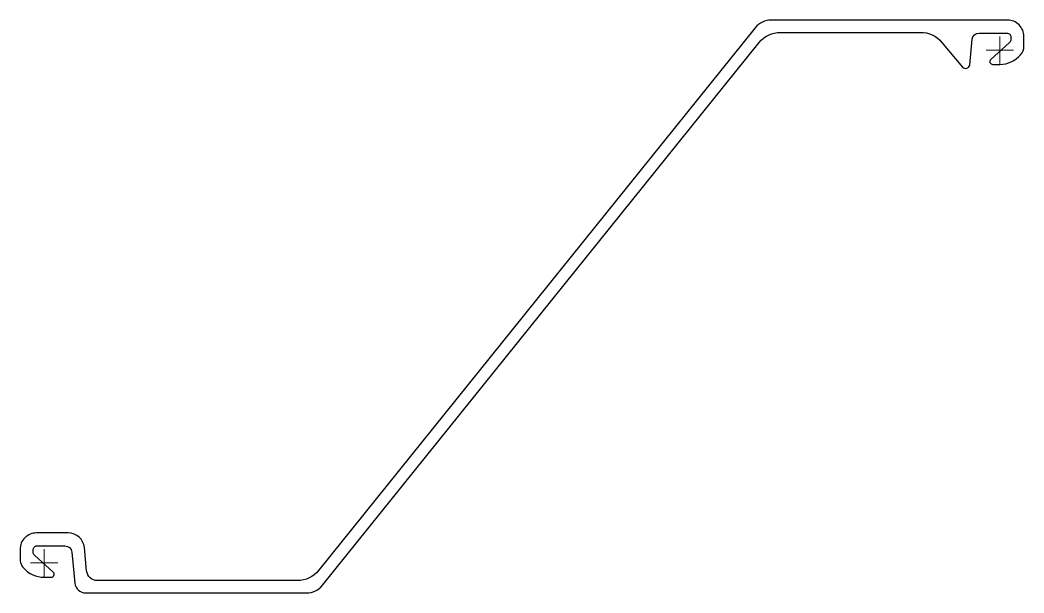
# Model space of a CAD drawing. Header units: millimetres. Extents: x -11 to 725, y 453 to 873.
import ezdxf

# ---------------------------------------------------------------- set-up
doc = ezdxf.new("R2010")
doc.units = ezdxf.units.MM
doc.layers.add('ref', color=4, linetype='Continuous', lineweight=5)

# ---------------------------------------------------------------- blocks, each defined once
blk = doc.blocks.new('AZ18-700-s')
blk.add_lwpolyline([(642.06, 389, -0.221695), (657.38, 381.86), (672.72, 363.57, 0.663703), (678.01, 365.2), (679.89, 384, -0.385314), (684.86, 388.5), (705.25, 388.5, -0.414214), (708.25, 385.5), (708.25, 383.86, -0.212557), (707.26, 381.63), (693.45, 369.2, 0.687239), (694.88, 365.5), (700.15, 365.5, 0.219232), (715.35, 372.5, 0.17875), (717.75, 379), (717.75, 386, 0.414214), (705.75, 398), (532.64, 398, 0.227194), (520.95, 392.4), (201, -5.53, -0.227194), (185.42, -13), (39, -13, -0.385314), (31.04, -5.8), (29.34, 11.19, 0.385314), (17.4, 22), (-5.75, 22, 0.414214), (-17.75, 10), (-17.75, 3, 0.088672), (-17.13, -0.46, 0.088672), (-15.35, -3.5, 0.219232), (-0.15, -10.5), (5.12, -10.5, 0.687234), (6.55, -6.8), (-7.26, 5.63, -0.212557), (-8.25, 7.86), (-8.25, 9.5, -0.414214), (-5.25, 12.5), (15.14, 12.5, -0.385314), (20.11, 8), (22.39, -14.8, 0.385314), (30.35, -22), (192.12, -22, 0.227194), (203.81, -16.4), (523.76, 381.53, -0.227194), (539.34, 389)], format="xyb", close=True)
at = {"layer": 'ref'}
for p, q in [((700, 366), (700, 386)), ((710, 376), (690, 376)), ((0, -10), (0, 10)), ((10, 0), (-10, 0))]:
    blk.add_line(p, q, dxfattribs=at)

msp = doc.modelspace()

# ---------------------------------------------------------------- block references
msp.add_blockref('AZ18-700-s', (7.07, 475.12))

doc.saveas('drawing.dxf')
